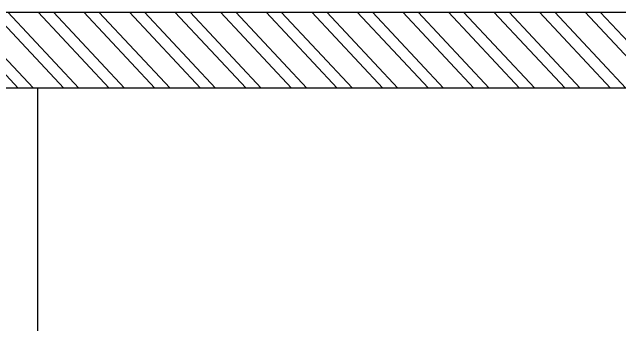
# Model space of a CAD drawing. Header units: feet. Extents: x 5886028 to 5900628, y -5290886 to -5278556.
# Drawn here: x 5896284 to 5897805, y -5279338 to -5278556 of the extents above; entities that cross this region are included whole.
import ezdxf

# ---------------------------------------------------------------- set-up
doc = ezdxf.new("R2010")
doc.units = ezdxf.units.FT
doc.header["$LTSCALE"] = 33
doc.header["$MEASUREMENT"] = 0
doc.layers.add('A-WALL', color=1, linetype='Continuous')
for name, color, linetype, lineweight in [('LENS_DIMENSION', 193, 'Continuous', 0), ('LENS_PARTITION', 21, 'Continuous', 25), ('LN-HATCH', 251, 'Continuous', 0)]:
    doc.layers.add(name, color=color, linetype=linetype, lineweight=lineweight)

# ---------------------------------------------------------------- blocks, each defined once
blk = doc.blocks.new('A$C2f5dd23c')
at = {"layer": 'LN-HATCH'}
h = blk.add_hatch(dxfattribs=at)
h.set_pattern_fill('ANSI32', color=256, scale=222, angle=268.1105192815815)
h.set_pattern_definition([(313.1105192815815, (-3373823.442878878, 5462012.521852432), (60.77556509153959, 56.89370077437428), []), (313.1105192815815, (-3373824.736833648, 5461973.298763876), (60.77556509153959, 56.89370077437428), [])])
h.paths.add_polyline_path([(-2960, 280.0000004768372), (-8420, 280.0000004768372), (-8420, 0), (-2960, 0)])
h.paths.add_polyline_path([(-260, 6180), (-260, 280.0000004768372), (-2440, 280.0000004768372), (-2440, 0), (0, 0), (0, 6180)])
h.paths.add_polyline_path([(1740, 6460), (1890, 6460), (1890, 8860.000000476837), (1740, 8860.000000476837)])
h.paths.add_polyline_path([(3020, 6460), (0, 6460), (0, 6180), (3020, 6180)])
h.paths.add_polyline_path([(3260, 7555), (3540, 7555), (3540, 6510.000000476837), (3260, 6510.000000476837)])
h.paths.add_polyline_path([(3260, 12000), (3540, 12000), (3540, 7855), (3260, 7855)])
h.paths.add_polyline_path([(2640, 8860.000000476837), (3260, 8860.000000476837), (3260, 8710), (2640, 8710)])
h.paths.add_polyline_path([(-2440, 12330), (3020, 12330), (3020, 12140), (-2440, 12140)])
h.paths.add_polyline_path([(-8420, 12330), (-2960, 12330), (-2960, 12050.00000047683), (-8420, 12050.00000047683)])
at = {"layer": 'A-WALL'}
blk.add_lwpolyline([(-2440, 12330), (3020, 12330), (3020, 12140), (-2440, 12140)], close=True, dxfattribs=at)

msp = doc.modelspace()

# ---------------------------------------------------------------- linework, layer by layer
at = {"layer": 'LENS_PARTITION'}
msp.add_lwpolyline([(5896348.092826725, -5278746.212095684), (5896248.092826725, -5278746.212095684), (5896248.092826725, -5281246.212095684), (5896348.092826725, -5281246.212095684)], close=True, dxfattribs=at)

# ---------------------------------------------------------------- block references
at = {"layer": 'LENS_DIMENSION'}
msp.add_blockref('A$C2f5dd23c', (5897088.092826726, -5290886.212095684), dxfattribs=at)

doc.saveas('drawing.dxf')
